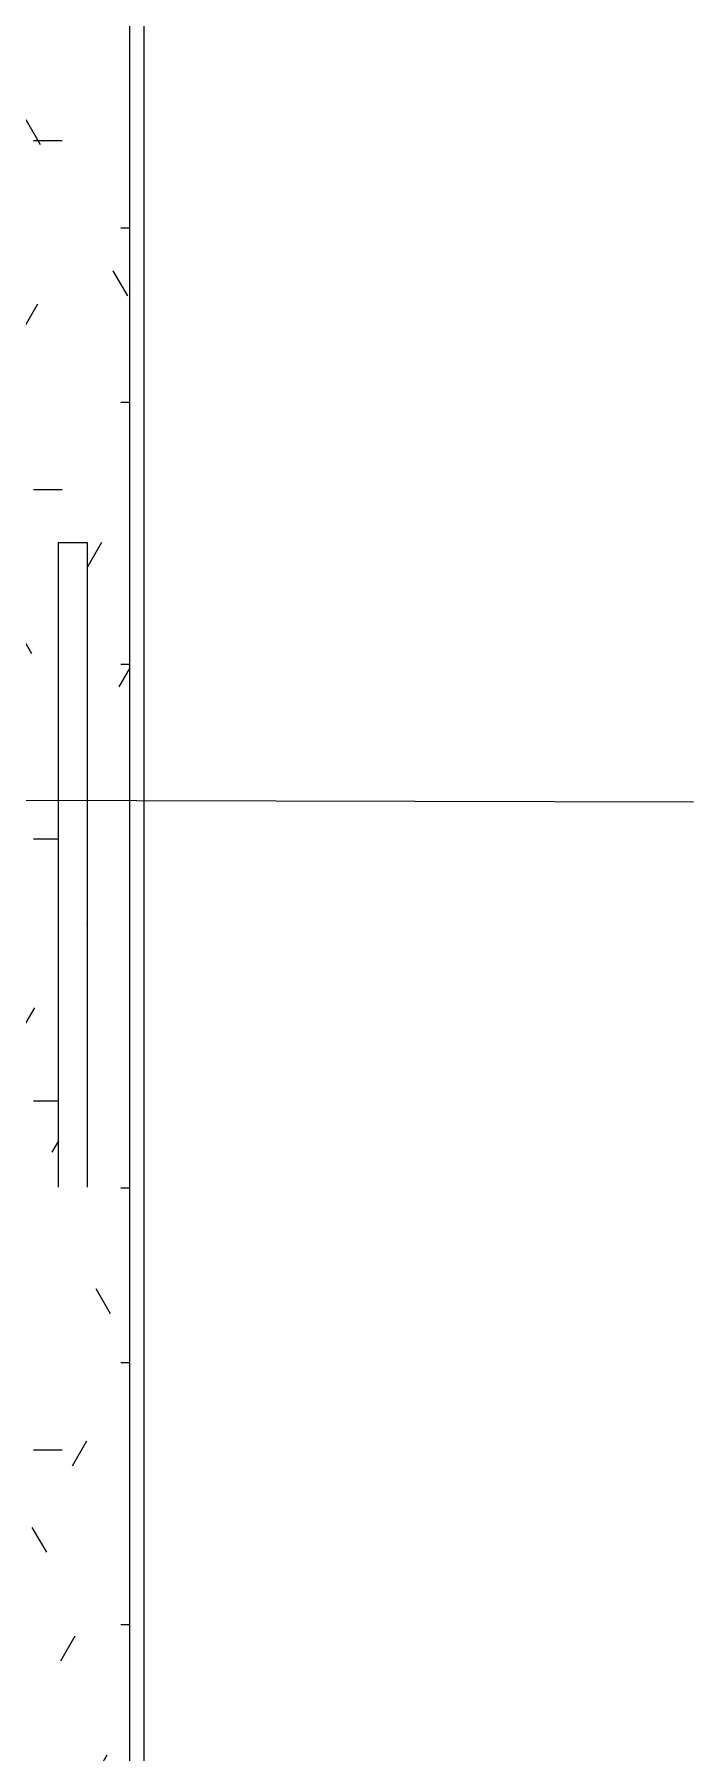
# Model space of a CAD drawing. Header units: millimetres. Extents: x -92759 to 184353, y -15225 to 86714.
# Drawn here: x 90134 to 91285, y 45754 to 48753 of the extents above; entities that cross this region are included whole.
import ezdxf

# ---------------------------------------------------------------- set-up
doc = ezdxf.new("R2010")
doc.units = ezdxf.units.MM
doc.linetypes.add('IDA - Grid Line', pattern=[2100, 1200, -300, 300, -300])
for name, color, linetype in [('0-1', 9, 'Continuous'), ('A-_ROOMNAME_A', 8, 'Continuous'), ('A-_WALL----_E', 8, 'Continuous'), ('A-_WALL----_H-1', 9, 'Continuous'), ('A-_WIND----_E', 8, 'Continuous')]:
    doc.layers.add(name, color=color, linetype=linetype)
doc.layers.add('S-_ANOTGRID_E-1', color=9, linetype='IDA - Grid Line', true_color=0x808080)
pattern_1 = [(0, (-11670.95, 40338.29), (609.6, 152.4), [50.292, -406.908, 50.292, -406.908, -2438.4]), (0, (-11670.95, 40338.29), (609.6, 152.4), [-914.4, 50.292, -864.108, 50.292, -406.908, -1066.8]), (0, (-11670.95, 40338.29), (609.6, 152.4), [-2286, 50.292, -254.508, 50.292, -711.708]), (120, (-11442.35, 40414.49), (-436.7823, 451.7291), [50.292, -406.908, 50.292, -406.908, -2438.4]), (120, (-11442.35, 40414.49), (-436.7823, 451.7291), [-914.4, 50.292, -864.108, 50.292, -406.908, -1066.8]), (120, (-11442.35, 40414.49), (-436.7823, 451.7291), [-2286, 50.292, -254.508, 50.292, -711.708]), (240, (-11366.15, 40719.29), (-172.8177, -604.1291), [50.292, -406.908, 50.292, -406.908, -2438.4]), (240, (-11366.15, 40719.29), (-172.8177, -604.1291), [-914.4, 50.292, -864.108, 50.292, -406.908, -1066.8]), (240, (-11366.15, 40719.29), (-172.8177, -604.1291), [-2286, 50.292, -254.508, 50.292, -711.708])]

# ---------------------------------------------------------------- blocks, each defined once
blk = doc.blocks.new('IDA - Louver - 1 Panel - 1400L X 600H - B8-AW03-7462025-BLK8_RHH_2ND STOREY PLAN')
at = {"layer": 'A-_WIND----_E'}
for p, q in [((-700, 25), (425, 25)), ((-700, -25), (-700, 25)), ((425, -25), (-700, -25))]:
    blk.add_line(p, q, dxfattribs=at)
blk = doc.blocks.new('A$C3019c3af')
at = {"layer": 'A-_WALL----_H-1'}
h = blk.add_hatch(dxfattribs=at)
h.set_pattern_fill('FP_8', color=256, style=0, pattern_type=2)
h.set_pattern_definition(pattern_1)
h.paths.add_polyline_path([(7600, 12525), (7600, 14000), (7400, 14000), (7400, 12525)])
h.paths.add_polyline_path([(7600, 15354.7), (7600, 17490), (7400, 17490), (7400, 15354.7)])
h = blk.add_hatch(dxfattribs=at)
h.set_pattern_fill('FP_8', color=256, style=0, pattern_type=2)
h.set_pattern_definition(pattern_1)
h.paths.add_polyline_path([(7512.5, 8700), (7600, 8700), (7600, 11900), (7400, 11900), (7400, 8700)])
h.paths.add_polyline_path([(7475, 8850), (7475, 11850), (7525, 11850), (7525, 8850)])
h.paths.add_polyline_path([(7600, 12500), (7600, 12525), (7400, 12525), (7400, 12500), (7401.8, 12500)])
h.paths.add_polyline_path([(7400, 14000), (7475, 14000), (7475, 15125), (7525, 15125), (7525, 14000), (7600, 14000), (7600, 15354.7), (7400, 15354.7), (7400, 14029.9)])
at = {"layer": 'A-_ROOMNAME_A'}
blk.add_line((5550.6, 14680.2), (8584, 14672.3), dxfattribs=at)
at = {"layer": 'A-_WALL----_E'}
for p, q in [((7625, 12525), (7625, 26275)), ((7600, 12500), (7600, 19300))]:
    blk.add_line(p, q, dxfattribs=at)
at = {"layer": 'S-_ANOTGRID_E-1'}
blk.add_line((7600, -20341.4), (7600, 52351.8), dxfattribs=at)
at = {"layer": 'A-_WIND----_E', "rotation": 269.9999999999999}
blk.add_blockref('IDA - Louver - 1 Panel - 1400L X 600H - B8-AW03-7462025-BLK8_RHH_2ND STOREY PLAN', (7500, 14425), dxfattribs=at)

msp = doc.modelspace()

# ---------------------------------------------------------------- block references
at = {"layer": '0-1'}
msp.add_blockref('A$C3019c3af', (82701.1, 32741.2), dxfattribs=at)

doc.saveas('drawing.dxf')
